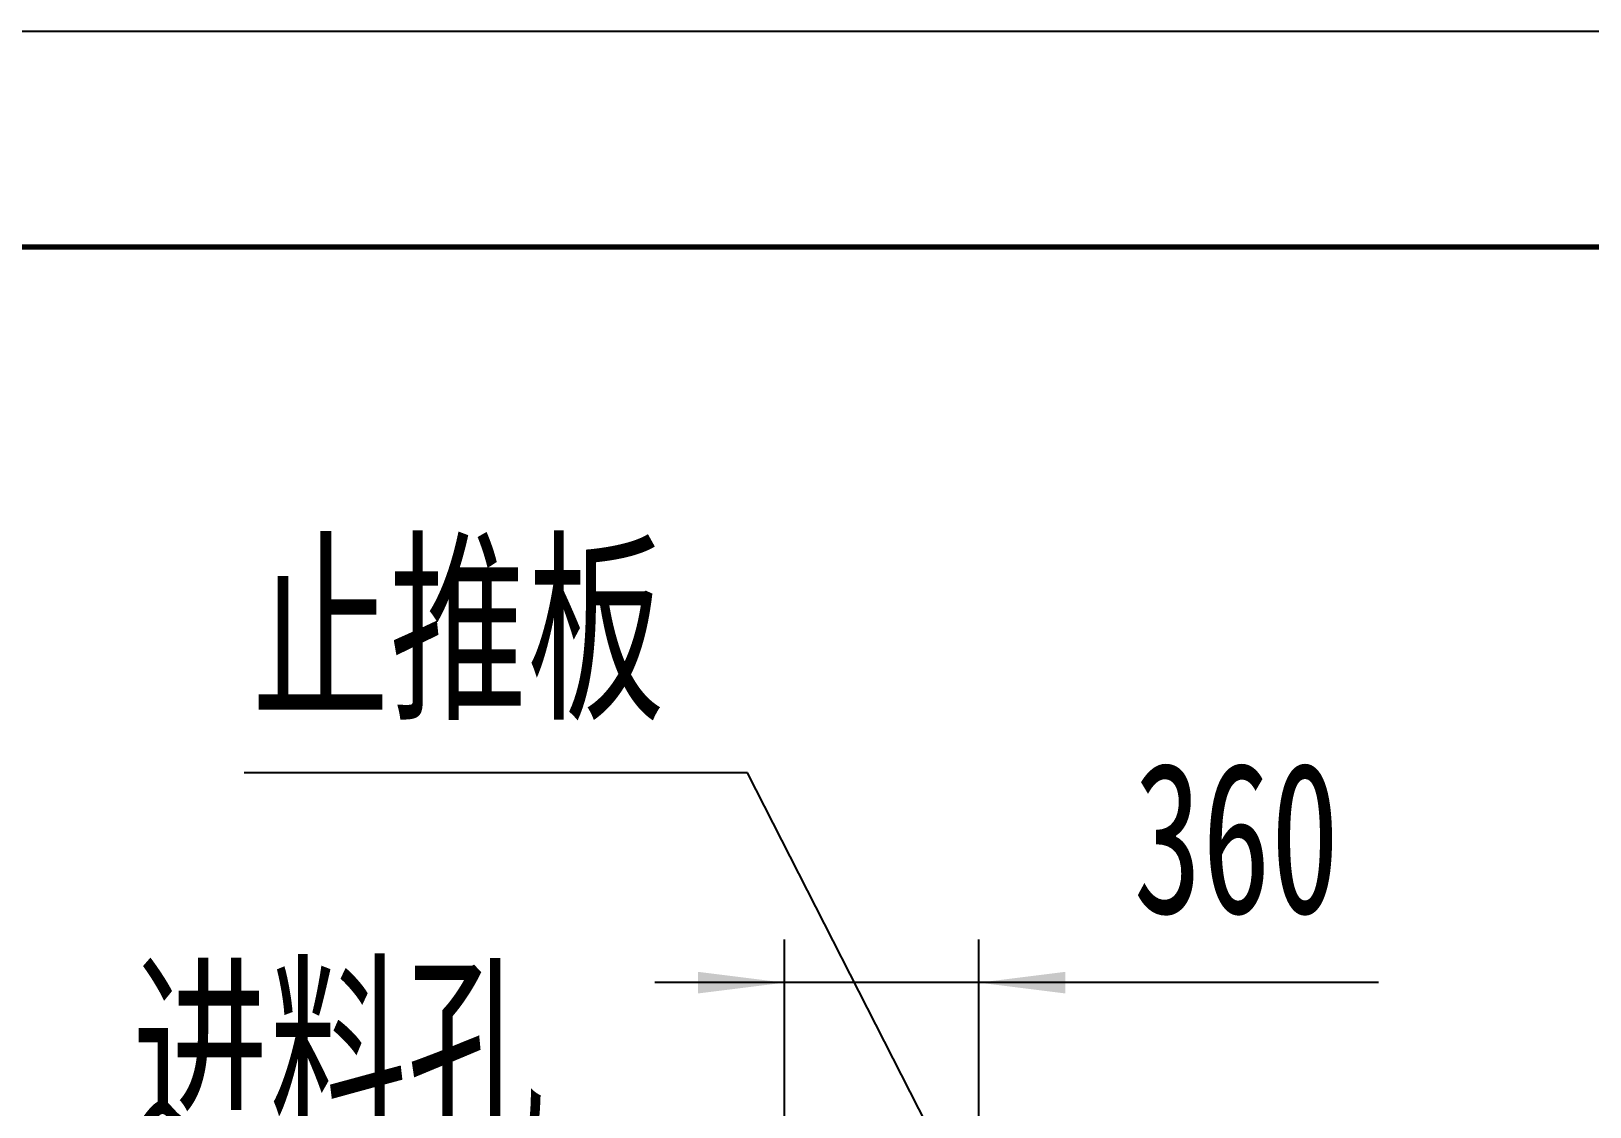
# Model space of a CAD drawing. Header units: millimetres. Extents: x -11880 to 11880, y -8400 to 8400.
# Drawn here: x -8821 to -5935, y 6408 to 8400 of the extents above; entities that cross this region are included whole.
import ezdxf

# ---------------------------------------------------------------- set-up
doc = ezdxf.new("R2010")
doc.units = ezdxf.units.MM
for name, color, linetype, lineweight in [('CAXA0', 7, 'Continuous', 70), ('CAXA3', 7, 'Continuous', 25), ('CAXA4', 3, 'Continuous', 25)]:
    doc.layers.add(name, color=color, linetype=linetype, lineweight=lineweight)
doc.styles.add('标准', font='', dxfattribs={"width": 0.667})
doc.styles.get('标准').set_extended_font_data('SimSun')
doc.dimstyles.new('标准', dxfattribs={"dimscale": 40, "dimtxt": 7, "dimasz": 4, "dimexe": 2, "dimexo": 0, "dimtad": 1, "dimdec": 1, "dimzin": 12, "dimdsep": 46, "dimtxsty": '标准', "dimcen": 0, "dimdle": 6, "dimaunit": 1, "dimazin": 2, "dimtfac": 1, "dimtdec": 3, "dimtmove": 0, "dimatfit": 3, "dimfxl": 0, "dimtolj": 1, "dimtzin": 0, "dimarcsym": 0})

# ---------------------------------------------------------------- blocks, each defined once
blk = doc.blocks.new('*D62')
at = {"layer": 'CAXA4', "linetype": 'Continuous', "lineweight": 25}
blk.add_hatch(color=0, dxfattribs=at).paths.add_polyline_path([(-7373.7, 5273.8), (-7443.8, 5419.1), (-7477.4, 5397.3)], flags=0)
at = {"layer": 'CAXA4', "color": 0, "linetype": 'Continuous', "lineweight": 25}
for p, q in [((-8000.3, 6243.3), (-8648.1, 6243.3)), ((-7373.7, 5273.8), (-8000.3, 6243.3))]:
    blk.add_line(p, q, dxfattribs=at)
at = {"layer": 'CAXA4', "color": 0, "linetype": 'Continuous', "lineweight": 25, "insert": (-8634.1, 6651.9), "char_height": 280, "attachment_point": 1, "style": '标准'}
blk.add_mtext('\\fSimSun|b0|i0|p34;进料孔', dxfattribs=at)
blk = doc.blocks.new('*D158')
at = {"layer": 'CAXA4', "linetype": 'Continuous', "lineweight": 25}
blk.add_hatch(color=0, dxfattribs=at).paths.add_polyline_path([(-7015.8, 6088.9), (-7070.7, 6240.5), (-7106.4, 6222.3)], flags=0)
at = {"layer": 'CAXA4', "color": 0, "linetype": 'Continuous', "lineweight": 25}
for p, q in [((-7494.2, 7026.5), (-8426.1, 7026.5)), ((-7015.8, 6088.9), (-7494.2, 7026.5))]:
    blk.add_line(p, q, dxfattribs=at)
at = {"layer": 'CAXA4', "color": 0, "linetype": 'Continuous', "lineweight": 25, "insert": (-8412.1, 7435.1), "char_height": 280, "attachment_point": 1, "style": '标准'}
blk.add_mtext('\\fSimSun|b0|i0|p34;止推板', dxfattribs=at)
blk = doc.blocks.new('CAXBLOCK300', base_point=(11480, -8000))
at = {"layer": 'CAXA0', "linetype": 'Continuous', "lineweight": 70}
blk.add_line((11480, 8000), (-10880, 8000), dxfattribs=at)
at = {"layer": 'CAXA3', "linetype": 'Continuous', "lineweight": 25}
blk.add_line((-11880, 8400), (11880, 8400), dxfattribs=at)
blk = doc.blocks.new('*D359')
at = {"layer": 'CAXA4', "linetype": 'Continuous', "lineweight": 25}
for points in [[(-7426, 6638.3), (-7586, 6658.3), (-7586, 6618.3)], [(-7066, 6638.3), (-6906, 6658.3), (-6906, 6618.3)]]:
    blk.add_hatch(color=0, dxfattribs=at).paths.add_polyline_path(points, flags=0)
at = {"layer": 'CAXA4', "color": 0, "linetype": 'Continuous', "lineweight": 25}
for p, q in [((-7426, 4559.2), (-7426, 6718.3)), ((-7066, 4346.2), (-7066, 6718.3)), ((-6326.1, 6638.3), (-7666, 6638.3))]:
    blk.add_line(p, q, dxfattribs=at)
at = {"layer": 'CAXA4', "color": 0, "linetype": 'Continuous', "lineweight": 25, "insert": (-6779.9, 7046.9), "char_height": 280, "attachment_point": 1, "style": '标准'}
blk.add_mtext('\\fSimSun|b0|i0|p34;360', dxfattribs=at)

msp = doc.modelspace()

# ---------------------------------------------------------------- block references
at = {"layer": 'CAXA0'}
msp.add_blockref('CAXBLOCK300', (11480, -8000), dxfattribs=at)
at = {"layer": 'CAXA4', "linetype": 'Continuous', "lineweight": 70}
for name in ['*D158', '*D62']:
    msp.add_blockref(name, (0, 0), dxfattribs=at)

# ---------------------------------------------------------------- dimensions: what is measured, and where the dimension line sits
dim = msp.add_linear_dim(base=(-6560.04, 6638.31), p1=(-7066.03, 4346.15), p2=(-7426.03, 4559.15), angle=0, text='\\fSimSun;360', dimstyle='标准', dxfattribs=at)
dim.commit()
dim.dimension.update_dxf_attribs({"geometry": '*D359', "text_midpoint": (-6560.04, 6855.11)})

doc.saveas('drawing.dxf')
